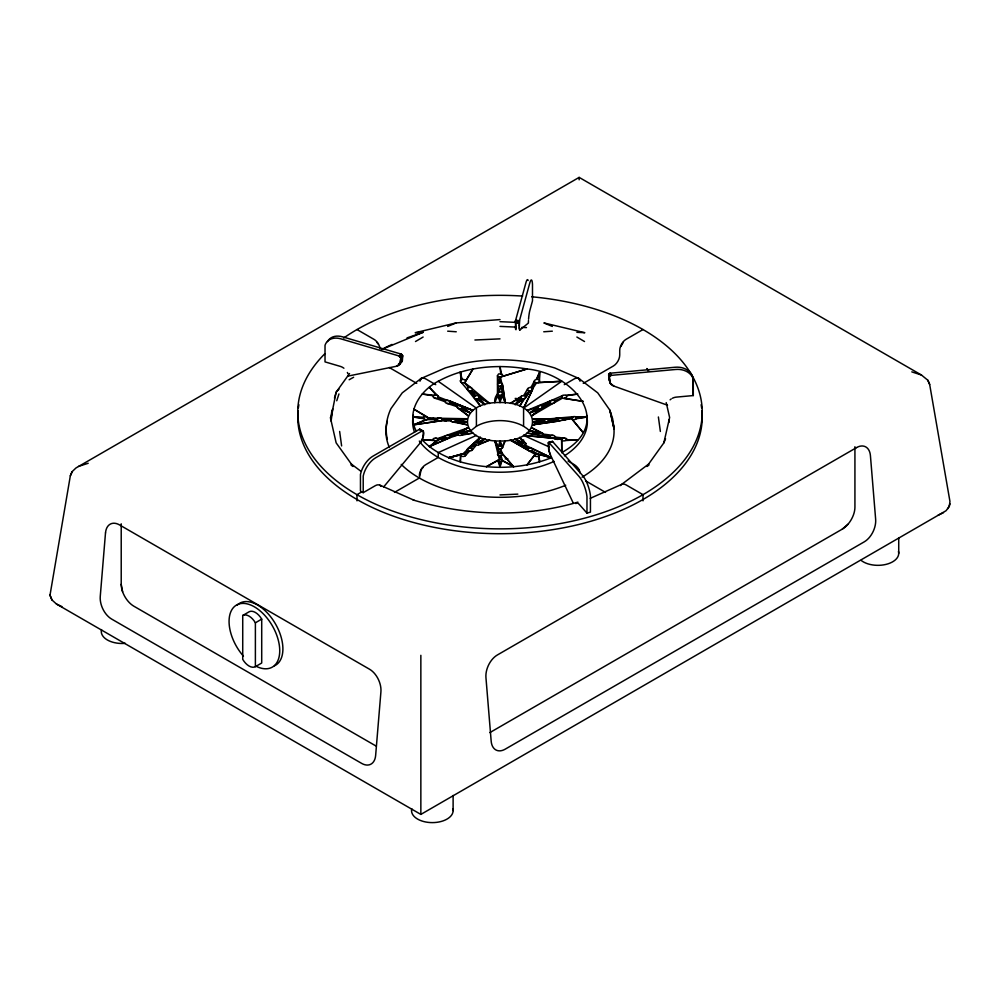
<?xml version="1.0" encoding="UTF-8"?>
<svg xmlns="http://www.w3.org/2000/svg" width="1000" height="1000" viewBox="0 0 1000 1000"><rect width="100%" height="100%" fill="white"/><g stroke="black" fill="none" stroke-linecap="round" stroke-linejoin="round"><path stroke-width="1.5" d="M497.45 375.688L497.463 394A2.612 1.725 0.4 0 0 497.987 394.75L498.95 395.238L500 402.5C543.325 401.763 543.325 441.75 500 441.012C456.675 441.75 456.675 401.763 500 402.5L502.587 393.812L500.913 386.125A2.6 1.725 0 0 0 502.175 385.462L500.5 377.062L498.225 376.625A2.625 1.737 0.2 0 1 497.45 375.688L498.6 373.9L501.775 374.087A2.625 1.737 -0.2 0 1 502.438 374.762L502.55 375.025A2.612 1.737 -0.3 0 1 502.5 375.825L500.5 377.062M498.975 446.312A2.612 1.275 -0.1 0 1 499.963 446.213L500 441.012L502.013 446.688A2.6 1.262 -0.3 0 1 502.537 447.238L502.587 447.612A2.6 1.262 -0.3 0 1 502.188 448.188L501.938 448.338A2.612 1.275 -0.1 0 1 500.95 448.675L500.15 448.762A2.612 1.275 -0.1 0 1 498.925 448.663L498.587 448.562A2.612 1.275 -0.1 0 1 497.725 448.137M416.388 431.238C405.55 411.912 420.812 390.175 438.237 381.275C465.1 366.613 497.175 363.837 526.987 368.975C572.15 373.175 616.388 421.987 561.763 452.6L561.663 440.112A2.612 1.388 -6.3 0 1 561.575 439.487L561.838 439.05A2.6 1.375 -6.6 0 1 562.663 438.488L563.387 438.237A2.625 1.388 -6.3 0 1 564.637 438.088M437.887 420.3A2.6 1.487 7.6 0 1 437.212 419.663L425.625 419.588A2.612 1.487 7.6 0 1 424.475 419.237L423.338 417.987L424.087 416.9A2.637 1.512 7.6 0 1 425.037 416.637L427.375 417.013L428.525 418.3A2.587 1.487 7.9 0 1 428.075 419.162L427.825 419.312A2.625 1.5 7.6 0 1 426.812 419.613L413.725 424.825L440.55 420.838L450.95 420.9A2.612 1.487 7.6 0 0 451.65 421.538M528.562 319.163A8.95 1.137 -84.8 0 1 529.812 310.625L532.487 300.863L532.487 284.262A18.45 2.35 -84.8 0 0 529.7 283.325L519.462 320.65L515.612 320.3L516.062 329.613A8.95 1.137 -84.8 0 1 515.462 328.438L515.575 320.475L525.85 282.975A18.45 2.35 -84.8 0 1 528.138 280.487M528.475 320.525A8.95 1.137 -84.8 0 0 528.413 323.038L519.913 329.963A8.95 1.137 -84.8 0 1 519.312 328.787L519.462 320.65L519.175 326.2M501.775 459.963L501.463 459.837A2.587 1.25 0 0 0 500.025 459.625L500.112 455.462L500.913 455.387A2.6 1.262 -0.2 0 0 501.925 455.05L502.163 454.888A2.6 1.262 -0.2 0 0 502.587 454.325L500.55 448.738M50 595.212L70.338 475.8L72.15 471.637L75.975 467.962L579.15 177.387L921.45 375.025L927.85 380.25L929.663 384.412L949.938 501.388L949.362 506.238L946.075 510.712L420.85 814.412L56.487 604.05L51.95 599.95L50 595.212L51.95 599.95M500.012 452.925L500.15 448.762M498.587 383.05L499.288 377.025C501.75 380.112 494.825 384.312 498.925 386.075A2.6 1.725 0 0 0 500.1 386.238L500.913 386.125M501.075 453.05A2.6 1.262 -0.2 0 0 499 453.038L497.413 447.562L499 446.325M499.087 382.887L499.888 382.775L500.087 377.088M497.987 394.75L494.787 402.738C493.688 394.188 501.325 393.15 500.112 386.238M550.475 455.025A8.95 3.325 73.6 0 1 548.713 449.65L548.688 442.325L578.875 476.25A18.45 6.837 73.6 0 1 586.975 496.525L586.975 513.125L590.438 512.1L590.438 495.513A18.45 6.837 73.6 0 0 582.337 475.225L552.5 441.438L548.35 443.125L548.713 449.65L550.475 455.025L573.138 502.812M534.412 380.9A2.625 1.713 -4.2 0 0 534.5 381.688L534.7 381.938A2.612 1.7 -4.2 0 0 535.812 382.65L536.587 382.788A2.612 1.7 -4.2 0 0 537.8 382.675L538.85 382.225A2.612 1.7 -4.3 0 0 539.487 381.525L539.6 381.262A2.625 1.713 -4.2 0 0 539.525 380.475L539.663 372L536.25 379.5A2.625 1.713 -4.2 0 0 534.688 380.387L531 387.525A2.6 1.7 -4.3 0 0 529.938 387.488L528.575 387.9A2.65 1.725 -3.8 0 0 527.875 388.488L523.713 395.562L521.712 395.988L510.312 403.45L520.725 397.375L521.475 396.138M461.825 453.938L460.375 454.925L460.337 461.875C490.075 470.112 522.575 469.188 551.35 457.738L524.738 444.913L528.888 448.462M105.5 532.888L100.262 596.388A17.95 11.35 65.2 0 0 111.65 619.075L361.737 763.438A17.95 11.35 65.2 0 0 375.65 755.375L380.913 691.9A17.95 11.35 65.2 0 0 369.513 669.212L119.425 524.85A17.95 11.35 65.2 0 0 105.525 532.9M500.025 459.625L497.85 460.175L497.562 461.325A2.625 1.275 0.1 0 0 498.225 461.812L502.15 461.6A2.612 1.262 -0.2 0 0 502.575 461.037L500.913 455.387M610.425 382.088A8.95 7.225 -15.3 0 1 609.45 380.825L608.65 374.787L610.138 373.212L675.062 367.25A18.45 14.875 -15.3 0 1 692.688 376.75L693.288 395.562L676.388 397.113A8.95 7.225 -15.3 0 0 672.375 398.275M667.537 405.225L613.888 386.087L610.062 383.05L609.288 376.775L611.025 375.387L675.675 369.475A18.45 14.875 -15.3 0 1 693.288 378.975L693.288 395.562M435 398.2A2.625 1.613 7 0 0 436.613 398.35L436.987 398.288A2.587 1.6 7.1 0 0 438.15 397.675L438.45 396.962L450.05 401.388A2.625 1.613 7 0 1 450.312 402.375L461.7 406.312A2.625 1.625 6.9 0 1 462.175 407.038L462.088 407.8A2.587 1.6 7.3 0 1 461.15 408.537L458.812 408.587L457.15 407.425A2.612 1.613 6.7 0 1 457.05 406.675L457.3 406.2A2.6 1.6 6.5 0 1 458.088 405.688L458.438 405.575A2.612 1.613 6.7 0 1 459.613 405.475M343.9 368.237A8.95 6.513 41.4 0 0 340.275 366.375L325.025 361.887L325.025 345.288A18.45 13.425 41.4 0 1 340.913 338.862L399.225 356.025L400.8 357.713L400.1 363.85L396.65 366.213L348.25 376.037M396.65 366.213A8.95 6.513 41.4 0 0 400.1 363.85L400.825 357.95L399.225 356.025L401 354.012L402.587 355.95L401.863 361.85A8.95 6.513 41.4 0 1 398.413 364.212L402.413 360.525L402.575 355.712L401.25 354.113L342.688 336.863A18.45 13.425 41.4 0 0 327.488 341.637M537.825 434.462L537.913 433.812A2.575 1.363 -6.7 0 1 538.862 433.038L541.9 432.788A2.612 1.388 -6.2 0 1 542.7 433.225L542.85 433.413A2.612 1.388 -6.2 0 1 542.962 434.05L542.712 434.487A2.612 1.388 -6.2 0 1 541.912 435.05L541.575 435.175A2.587 1.363 -6.2 0 1 540.413 435.412L526.987 433.075L537.825 434.462A2.625 1.388 -6.4 0 0 538.3 435.012L538.875 435.275M501.65 394.988L500.95 395.262L500 402.5L498.263 394.938M331.925 410.238L330.675 419.412L336.15 392.175L349.538 373.525M331.1 421.087L332.762 408.85M457.05 406.675L446.188 403.1A2.625 1.613 7 0 1 445.412 402.463L445.425 401.012A2.625 1.613 7 0 1 446.238 400.487L446.575 400.387M668.9 422.475L669.325 419.412M539.163 380.012L539.663 372L536.85 379.4M476.25 442.587L477.475 442.688A2.587 1.275 3.8 0 1 478.775 443.212L478.8 444.738A2.6 1.288 3.3 0 1 477.875 445.1L477.5 445.163A2.6 1.288 3.3 0 1 476.3 445.163L475.513 445A2.6 1.288 3.3 0 1 474.575 444.575L474.375 444.375A2.6 1.288 3.3 0 1 474.1 444A2.65 1.325 3.7 0 1 474.462 443.1L480.4 437.337L476.25 442.587L474.462 443.113M500.887 462.075L500 467.375L498.55 461.938M460.838 455.812L460.337 461.875C446.2 457.5 432.35 450.838 422.163 439.837L434.188 440.438A2.612 1.388 6.2 0 0 435.275 440.812L446.087 437.713A2.625 1.388 6.3 0 0 447.163 438.075L447.575 438.137A2.6 1.375 6.2 0 0 448.775 438.113L457.987 434.988A2.625 1.375 6.2 0 0 459.087 435.35L459.487 435.4A2.6 1.375 6.2 0 0 460.688 435.375L473.013 433.075L462.15 434.513A2.625 1.375 6.2 0 1 461.35 435.188L461.037 435.3M474.8 398.312A2.562 1.688 4.4 0 0 476.163 398.9L477.375 398.925A2.562 1.688 4.4 0 0 478.425 398.6C481.712 395.375 472.388 391.262 471.225 390.675A2.6 1.7 4.2 0 1 470.062 390.887L469.263 390.812A2.625 1.7 4.4 0 1 467.875 390.2L460.575 381.65A2.6 1.7 4.1 0 1 460.375 380.875M474.087 397.05L474.65 396.1A2.612 1.688 3.9 0 1 477.987 395.825L489.688 403.45L472.337 388.85A2.6 1.7 4.2 0 0 471.775 388.137L464.338 382.587A2.6 1.7 4.1 0 1 462.762 382.788L462.375 382.725A2.625 1.7 4.3 0 1 461 382.113M460.375 380.85L460.438 380.6A2.6 1.7 4.1 0 1 461.737 379.55L462.075 379.45A2.6 1.7 4.1 0 1 463.225 379.412L463.575 379.462A2.637 1.713 3.9 0 1 464.625 379.85L464.925 380.062A2.6 1.7 4.1 0 1 465.487 380.788L465.55 381.325A2.6 1.7 4.1 0 1 464.963 382.262L464.663 382.45M648.888 465.138L646.9 466.488L663.85 442.863L669.625 417.525L666.225 402.612M450.838 420.688L450.825 420.05A2.612 1.487 7.6 0 1 452.062 419.162L467.062 418.75L428.475 418.062M501.275 462L500 467.375L499.288 462.113M462.15 434.513L462.113 433.862A2.562 1.35 6.7 0 0 461.538 433.25L460.887 432.925A2.612 1.375 6.6 0 0 459.188 432.638L449.375 435.825A2.625 1.388 6.3 0 0 447.863 435.387M437.212 419.663L437.1 418.812A2.575 1.475 7.4 0 1 437.575 418.263L437.812 418.125A2.625 1.5 7.6 0 1 438.725 417.837M525.913 443.837L525.862 444.038A2.612 1.312 -3.6 0 1 525.35 444.613M525.913 443.812A2.612 1.288 -3.8 0 0 525.688 443.225L525.25 442.925A2.612 1.288 -3.8 0 0 523.862 442.587L523.038 442.612A2.612 1.288 -3.8 0 0 522.013 442.825L520.95 444.538L528.038 448.888A2.612 1.288 -3.7 0 1 529.938 448.237L530.737 448.237A2.612 1.288 -3.7 0 1 532.137 448.562L551.35 457.738L539.55 454.725L531.575 450.562A2.612 1.312 -3.5 0 1 530.413 450.812L530.013 450.825A2.612 1.312 -3.5 0 1 528.837 450.712L510.312 440.075L520.737 444.15M334.462 398.15L336.15 392.175L338.963 389.2M433.325 439L433.263 439.425A2.612 1.388 6.2 0 0 433.638 440.062M501.737 446.55L500 441.012L498.413 446.5L494.787 440.775L499.35 459.663M394.462 492.388L419.35 478.013L421.213 469.412L423 467.525M620.837 346.55L623.375 342.163M539.55 454.725L539.562 455.337A2.612 1.3 -3.5 0 1 539.025 455.9L538.413 456.2A2.612 1.3 -3.5 0 1 537.25 456.45L536.45 456.45A2.625 1.3 -3.4 0 1 535.375 456.225L535.075 456.1A2.612 1.3 -3.5 0 1 534.487 455.6L535.75 454.087A2.612 1.3 -3.5 0 1 537.225 453.85L537.625 453.862A2.625 1.312 -3.8 0 1 538.713 454.087L551.35 457.738M336.75 400.775L338.963 393.938M573.975 416.625L572.238 417.225A2.625 1.512 -7.8 0 0 571.688 417.75A2.6 1.5 -7.9 0 0 571.475 418.413L573.375 419.625A2.612 1.487 -7.6 0 0 574.562 419.55L574.963 419.45A2.625 1.5 -7.6 0 0 575.975 418.975L576.663 417.837L575.525 416.75A2.612 1.5 -7.6 0 0 574.375 416.6L547.288 419.062L532.938 418.75L544.575 419.837L546.888 419.05M525.438 398.137L524.862 398.55A2.625 1.713 -4.3 0 1 523.75 398.913L519.6 406.188L529.75 390.875A2.6 1.7 -4.3 0 0 531.337 390.637L536.587 382.788M532.638 389.6L532.775 389.062A2.6 1.7 -4.3 0 0 532.487 388.312L532.288 388.088A2.6 1.7 -4.3 0 0 531.35 387.612L531 387.525M502.587 447.612L505.213 440.775L502.013 446.688M446.9 403.387A2.625 1.613 7 0 0 448.512 403.525L449.237 403.363A2.6 1.613 7.2 0 0 450.037 402.85L460.4 405.625M948.05 508.562L950 503.825M663.85 442.863L665.55 438.775M70.338 475.8L72.15 471.637M551.075 438.088L549.95 437.562A2.587 1.375 -6.2 0 1 549.738 436.75L549.963 436.312A2.6 1.375 -6.6 0 1 550.763 435.763L551.487 435.513A2.612 1.388 -6.2 0 1 553.112 435.387L553.812 435.538A2.612 1.388 -6.2 0 1 554.6 435.975L554.75 436.163A2.612 1.388 -6.2 0 1 554.837 436.8L554.575 437.238A2.612 1.388 -6.2 0 1 553.763 437.8L553.425 437.925A2.587 1.375 -6.2 0 1 552.25 438.15L523.587 435.375L549.038 446.863M419.975 381.163L421.213 378.425L445.213 367.975C480.75 357.075 519.25 357.075 554.788 367.975L578.787 378.425L597.737 392.85L609.875 410.2L612.65 418.787L614.05 429.087L609.875 410.2L613.75 427.2M532.275 390.075L523.587 408.15L523.587 426.262L526.987 428.562A33.35 19.262 0 0 1 529.712 431.138M532.487 389.85L523.587 408.15L561.763 381.275L538.175 382.562M544.637 421.712L544.1 421.125A2.562 1.475 -8.1 0 1 544.125 420.425L544.575 419.837L533.35 421.763L546.388 422.088L557.925 420.1A2.6 1.487 -7.8 0 0 558.925 420.725L571.525 418.638M383.625 486.962L420.062 443.1C421.262 441.725 426.45 431.4 422.113 430.962L375.825 457.688A18.45 10.65 -60 0 0 363.212 476.075L363.212 492.663L360.462 491.075L360.462 474.475A18.45 10.65 -60 0 1 373.075 456.087L419.35 429.375L420.625 430.1M525.788 397.663L529.75 390.875L525.913 397.125A2.6 1.688 -3.9 0 0 525.638 396.388L525.413 396.15A2.6 1.688 -3.9 0 0 524.487 395.688L523.713 395.562M465.55 381.325L473.013 368.975L465.55 381.05M437.738 395.737A2.625 1.613 7 0 0 436.725 395.262L436.3 395.188A2.625 1.625 6.8 0 0 435.087 395.138L434.338 395.312A2.625 1.613 7 0 0 433.562 395.8L433.288 396.262A2.625 1.613 7 0 0 433.363 397.013L433.512 397.262M534.45 455.188L526.987 464.9L534.45 455.387M461.775 453.938A2.625 1.3 3.5 0 1 462.962 453.85L468.663 448.312A2.6 1.288 3.7 0 1 470.25 448.263L474.137 443.525M467.238 449.15A2.625 1.3 3.4 0 0 467.312 449.8L467.713 450.188A2.625 1.3 3.4 0 0 468.6 450.625L470.975 450.737A2.625 1.3 3.4 0 0 471.925 450.387L476.287 445.163M520.725 397.375L515.138 404.6L523.75 398.913M399.725 356.238L401.488 354.237M399.95 356.388L401.725 354.387M400.363 356.775L402.125 354.775M400.65 357.238L402.425 355.238M400.75 357.475L402.512 355.475M400.825 357.95L402.587 355.95M547.288 419.062L548.875 419.613L560.638 417.825A2.6 1.5 -7.3 0 1 561.8 417.962L562.112 418.088A2.6 1.5 -7.3 0 1 562.788 418.6L562.95 419.05A2.6 1.5 -7.3 0 1 562.712 419.762L562.513 419.988A2.587 1.487 -7.5 0 1 561.638 420.538M531.375 387.612L535.812 382.65M461.413 456.138L462.512 456.425A2.625 1.3 3.5 0 0 463.725 456.438L464.1 456.375A2.625 1.3 3.5 0 0 465.05 456.025L469.812 450.825M520.85 397.9L515.138 404.6L523.35 398.95M524.487 395.688L529.35 390.825M453.212 419.062L455.9 420.487A2.587 1.475 8.1 0 1 455.737 421.388L455.012 421.875A2.612 1.487 7.6 0 1 453.9 422.088L453.113 422.038A2.612 1.487 7.6 0 1 451.962 421.7L451.637 421.538M552.938 403.438L552.112 403.55A2.587 1.6 -6.9 0 1 550.65 403.275L540.688 408.688L531.725 415.812L552.938 403.438A2.587 1.6 -6.9 0 0 554 402.987L554.513 402.562A2.587 1.6 -6.9 0 0 554.862 401.825L554.85 401.575A2.587 1.6 -6.9 0 0 554.462 400.887L553.913 400.55A2.587 1.6 -6.9 0 0 552.825 400.312L552.425 400.3A2.587 1.6 -6.9 0 0 551.237 400.525L526.987 410.438L537.812 407.525A2.625 1.625 -7 0 1 537.875 406.887A2.625 1.625 -6.7 0 1 538.55 406.1L538.962 405.863M470.288 431.138L476.413 426.262A33.35 19.262 0 0 1 523.587 426.262M528.038 448.888L527.987 450.312M609.45 380.825L608.65 374.787L610.425 373.162L611.025 375.387L609.263 377.013L610.062 383.05A8.95 7.225 -15.3 0 0 613.888 386.087M561.812 440.3L562.288 440.613A2.612 1.388 -6.3 0 0 563.288 440.9L563.7 440.9A2.625 1.388 -6.3 0 0 564.9 440.775L566.712 439.55A2.612 1.388 -6.3 0 0 566.638 438.913L566.487 438.725M468.3 448.4L480.4 437.337L467.612 448.738M489.85 732.6L842.262 529.138L848.012 524.225M479.15 443.6L484.862 438.925L476.65 442.587M436.488 440.9L429.325 446.587L449.45 437.938A2.625 1.388 6.3 0 0 450.262 437.262L450.325 436.838A2.6 1.375 6.6 0 0 449.925 436.2L449.375 435.825M463 453.862L464.188 454.062L468.625 450.625M479 443.4L484.862 438.925L477.475 442.688M475.513 445L470.25 448.263M421.213 378.425L402.262 392.85L390.988 408.575C386.463 418.1 384.888 429.062 387.35 439.387M648.913 463.875L621.587 484.438L590.25 498.325M531.725 415.812L542.65 407.725A2.587 1.6 -6.8 0 0 542.987 406.987L542.975 406.737A2.6 1.6 -6.5 0 0 542.562 406.062L540.513 405.487A2.587 1.6 -6.8 0 0 539.325 405.725M548.35 443.125L549.163 442.587M551.812 442.1L552.625 441.562L548.387 442.713M539.862 408.738L529.712 413.025L537.812 407.525L529.712 413.025L540.688 408.688M542.312 405.875L550.875 400.662M554.275 402.8L562.487 398.113A2.612 1.613 -7 0 0 563.975 398.363L583.075 401.35L563.975 398.363M415.487 341.525L423.125 337.038M457.425 433.113L468.275 427.713L437.512 438.575A2.612 1.388 6.2 0 0 436 438.113M362.212 491.65L357 494.663L357 500.838M643 329.538L626.062 339.325A8.95 5.175 -60 0 0 619.725 350.288L619.725 355.012A8.95 5.175 -60 0 1 613.4 365.988L583.263 383.375M363.212 492.663L375.312 485.675A8.95 5.175 -60 0 1 380.962 486.413M564.275 384.663L574.312 378.875A8.95 5.175 -60 0 1 580.337 380.45M242.725 615.487L249.05 611.825A12.663 7.312 60 0 1 261.712 619.138L261.712 663.012L255.387 666.663A12.663 7.312 60 0 1 242.725 659.35L242.725 615.487A12.663 7.312 60 0 1 255.387 622.8L261.712 619.138M564.388 398.325L564.788 398.25A2.612 1.613 -7 0 0 565.85 397.825L566.138 397.625A2.625 1.625 -6.9 0 0 566.675 396.912L566.737 396.4A2.612 1.613 -7 0 0 566.337 395.712L565.812 395.375A2.612 1.613 -7 0 0 564.7 395.112L564.338 395.112A2.612 1.613 -7 0 0 563.1 395.337L562.087 395.913A2.625 1.625 -7 0 0 561.562 397.125A2.612 1.613 -7 0 0 561.938 397.762L562.188 397.95M558.513 418.45L559.775 417.938L548.875 419.613M497.638 460.35L486.337 466.75L497.425 460.737M531.9 450.425L532.188 450.262A2.612 1.312 -3.5 0 0 532.712 449.688L532.775 449.487A2.612 1.288 -3.7 0 0 532.562 448.875M349.137 379.762L353.625 377.25M943.512 512.65L938.075 515.225M541.663 405.613L550.2 401.1A2.625 1.625 -7 0 0 549.688 402.325A2.6 1.613 -7.2 0 0 550.075 402.962L550.625 403.3M458.663 432.675L468.275 427.713M384.087 348.15L392.038 344.412M78.55 466.413L88.2 463.263M476.413 435.375L438.237 452.6L438.237 457.438L425.688 464.688A8.95 5.175 -60 0 0 419.35 475.65M462.2 434.087L470.288 430.5L459.188 432.638M551.225 400.525L562.775 395.475M448.775 438.113L429.325 446.587L437.837 440.55A2.625 1.388 6.3 0 0 438.387 440.012L438.438 439.812A2.587 1.363 6.5 0 0 438.05 438.95L437.812 438.75M478.8 444.738L489.688 440.075L479.275 444M426.025 419.625L413.725 424.825L440.55 420.838A2.625 1.5 7.6 0 0 441.562 420.538L442.013 420.188A2.6 1.487 7.9 0 0 442.238 419.513L442.075 419.038A2.6 1.487 7.9 0 0 441.075 418.212L439.925 417.875M447.675 326.438L456.1 322.925L500 319.587M554.462 400.887L561.95 397.775M381.7 349.462L423.125 332.312L415.188 332.713L456.1 322.925M462.113 433.862L470.288 430.5L460.887 432.925M542.562 406.062L550.075 402.962M551.087 421.125L547.188 421.987M407.025 337.912L423.125 332.312M501.613 376.712L526.987 368.975L501.9 376.538M548.438 442.562L552.375 441.35M461.125 454.162L448.65 457.738L460.375 454.925M460.763 454.375L448.65 457.738L460.5 454.625M475.763 395.625L471.225 390.675M467.45 389.75A2.625 1.7 4.4 0 1 467.225 388.95L467.287 388.688A2.6 1.7 4.2 0 1 468.587 387.625L468.925 387.537A2.6 1.7 4.2 0 1 471.163 387.775L471.475 387.925M544.913 421.85L532.938 424.775L560.075 420.863M577.913 502.125C524.288 517.9 466.438 515.962 413.1 499.975L414.025 500.213L379.837 485.075M541.763 422.062L544.788 421.362M547.825 420.662L550.85 419.963M553.875 419.263L558.112 418.325M554.35 420.375L558.688 419.387M438.05 438.95L445.788 437.537M449.925 436.2L457.987 434.988M500.95 395.262L500.55 395.337A2.587 1.725 0 0 1 498.95 395.238M546.788 422.05L532.938 424.775L559.675 420.85M541.925 422.837L544.975 422.262M576.225 418.775L587.35 416.938L576.337 417.188M566.35 395.712L577.837 394.038L565.812 395.375M576.575 418.312L587.35 416.938L576.512 417.388M544.125 420.425L533.35 421.763L544.212 421.337M562.95 419.05L571.475 418.413M455.087 419.6L467.062 418.75M547.95 421.75A2.6 1.5 -7.2 0 0 548.812 421.2L549.012 420.962A2.6 1.5 -7.2 0 0 549.225 420.262L557.762 419.65A2.6 1.487 -7.8 0 1 557.962 418.975A2.625 1.512 -7.8 0 1 558.513 418.45M543.75 331.775L552.325 331.175M446.8 435.4L447.887 435.4M537.8 382.675L561.763 381.275M565.638 440.525L577.837 439.837L566.225 440.175M474.913 340.012L500 338.862M500 494.938L517.837 494.125M442.075 419.038L452.812 419.05M455.3 421.75L466.65 421.763L455.363 419.8M423.663 418.65L412.65 416.938L423.65 417.2M499.988 446.238L501.05 446.337M455.737 421.388L466.65 421.763L455.788 420.238M545.575 419.3L532.938 418.75L544.8 419.675M500 321.662L515.575 322.362M500 326.388L515.575 327.088M521.812 327.375L526.487 327.587M576.875 332.312L584.812 332.713L543.9 322.925L552.325 326.438M422.163 439.837L434.188 440.438M436.025 438.137L435.462 438.1A2.625 1.388 6.3 0 0 433.288 438.975M447.675 331.175L456.25 331.775M428.525 418.3L437.05 419.012M442.238 419.513L450.775 420.25M515.525 320.688L519.375 321.037M515.487 320.925L519.338 321.275M515.413 321.45L519.263 321.8M515.363 322.013L519.212 322.362M515.35 322.287L519.2 322.638M515.337 322.788L519.175 323.137M523.587 435.375L550.737 438M412.65 416.938L423.338 417.987M554.95 439.113L557.888 439.412A2.6 1.5 0 0 1 558.513 438.825M434.338 395.312L422.163 394.038L433.55 395.812M439.762 420.85L439.363 420.812A2.6 1.487 7.6 0 1 438.212 420.475L437.887 420.3M554.725 437.025L565.7 438.275A2.612 1.388 -6.3 0 1 566.487 438.725M537.487 379.4L538.587 379.663M542.95 434.05L553.1 435.387M539.6 435.412L549.7 436.75M551.438 438.15L561.587 439.475M515.188 398.387L521.263 399.487M516.525 398.587L521.125 399.438M453.113 422.038L467.062 424.775L455.012 421.875M911.8 371.875L921.45 375.025M435.05 419.925L437.938 420.588M539.587 432.775L529.712 430.5L537.788 434.25M448.562 400.45L447.75 400.312A2.625 1.613 7 0 0 446.6 400.375M554.575 437.238L561.838 439.05M542.712 434.487L549.963 436.312M501.075 453.038L501.763 453.263M538.862 433.038L529.712 430.5L537.913 433.812M522.038 445.075L510.312 440.075L527.663 449.963M450.2 402.638L459.588 405.487M462.175 407.038L473.013 410.438L449.263 400.737M539.113 408.612L538.462 408.35A2.562 1.587 -7.3 0 1 537.888 407.738M445.138 401.712L434.3 397.912M461.125 405.913L473.013 410.438L449.837 401.138M61.925 606.613L56.487 604.05M460.425 408.713L470.288 413.025L462.212 407.3M441.95 419.338L446.2 421.25M438.15 397.675L445.425 401.012M450.037 402.85L457.3 406.2M460.788 408.638L470.288 413.025L462.088 407.8M520.788 443.7L515.138 438.925L523.038 442.612M541.9 432.788L531.725 427.713L540.388 432.65M502.6 460.838L513.663 466.75L502.438 453.75A2.625 1.275 0.1 0 0 501.812 453.263M528.525 450.6L535.2 454.325M520.938 443.475L515.138 438.925L522.013 442.825M357 329.538L373.938 339.325A8.95 5.175 60 0 1 377.663 342.863L378.413 344.05A8.95 5.175 60 0 1 379.963 347.85L380.175 348.975M435.725 384.663L425.688 378.875A8.95 5.175 60 0 0 419.663 380.45M568.038 461.062L574.312 464.688A8.95 5.175 60 0 1 580.337 473.212M389.225 367.5L416.737 383.375M585.887 481.037L605.538 492.388M419.925 429.2L423.237 431.112M419.75 429.225L423.312 431.275M419.35 429.375L423.375 431.7L422.8 438.137A8.95 5.175 -60 0 1 420.062 443.1M375.85 745.925L133.875 606.213A17.913 10.337 60 0 1 121.213 584.288L121.213 523.812M576.875 337.038L584.513 341.525M427.013 416.863L413.725 409.05L426.225 416.662M479.263 397.175L489.688 403.45M464.45 431.575L467 433.15L464.562 431.35M515.138 438.925L521.475 443.05M351.112 465.138L353.1 466.488L336.15 442.863L330.375 417.525M438.237 381.275L476.413 408.15L476.413 426.262M476.962 398.963L484.862 404.6L479.225 397.713M457.788 408.113L468.275 415.812L459.625 408.725M351.087 463.875L361.025 471.35M477.375 398.925L484.862 404.6L478.95 398.188M531.575 450.562L535.75 454.087M476.15 398.9L480.4 406.188L467.875 390.2L474.65 396.1M467.875 390.2L474.425 396.312M525.487 443.075L519.6 437.337L523.85 442.6M521 398.137L521.225 398.35A2.587 1.688 -4.4 0 0 522.525 398.913M577 467.525L578.787 469.412M376.625 342.163L378.413 344.05M436.3 395.188L429.325 387.3L438.188 396.213M586.975 513.125L579.2 504.325A8.95 3.325 73.6 0 0 575.913 503.612M502.6 454.137L513.663 466.75L502.438 460.45A2.625 1.275 0.1 0 0 501.838 459.963M464.338 382.587L468.587 387.625M572.038 419.237L583.075 432.525L572.3 419.375M648.688 371.037L646.9 368.55L648.487 371.15M502.438 383.888L502.25 383.638A2.6 1.725 0 0 0 501.438 383.075L501.075 382.925A2.6 1.725 0 0 0 499.888 382.775M497.413 447.562L494.787 440.775L498.162 446.6M519.913 329.963L519.212 327.65M494.787 440.775L497.812 446.812M502.537 393.275L502.238 392.762A2.587 1.725 0 0 0 501.413 392.212L501.05 392.062A2.587 1.725 0 0 0 499.862 391.938M578.787 378.425L580.025 381.163M927.85 380.25L929.663 384.412M501.938 394.8L505.213 402.738L502.587 384.688M502.587 393.55L505.213 402.738L502.512 384.95M472.337 388.85L472.413 389.387A2.6 1.7 4.2 0 1 471.838 390.337M609.875 373.288L610.487 375.513M609.612 373.4L610.225 375.625M609.175 373.713L609.775 375.925M608.85 374.113L609.45 376.325M608.737 374.338L609.35 376.55M608.65 374.787L609.263 377.013M499.45 391.962L497.738 385.35L498.162 392.425M497.45 454.438L498.162 453.3A2.625 1.275 0.1 0 1 499.012 453.025M460.975 379.913L460.337 372L462.075 379.45M538.413 456.2L539.663 461.875L539.025 455.9M501.45 373.925L500 366.512L500.712 373.7M121.213 584.288L122.587 591.725M460.337 372L461.725 379.538M658.388 416.975L660.362 431.45M339.637 431.45L341.613 445.938M500 441.012L500.65 446.275M457.025 433.988L457.013 433.762A2.625 1.375 6.2 0 1 457.4 433.113M561.663 440.112L561.763 452.6M898.725 538.2L898.725 553.337M854.925 446.737L854.925 507.2A17.913 10.337 -60 0 1 842.262 529.138M643 500.838L643 494.663L626.062 484.888A8.95 5.175 60 0 0 620.413 485.613M579.15 177.387L579.15 179.812M523.587 439.913L523.587 442.925M453.113 795.475L453.113 810.6M420.85 655.312L420.85 814.412M255.387 622.8L255.387 666.663M347.375 372.463A8.95 6.513 41.4 0 1 347.863 373.663M670.125 399.825A8.95 7.225 -15.3 0 1 671.188 398.988M898.462 551.45A20.787 12 0 0 1 885.888 564.425A20.787 12 0 0 1 861.112 560.388M237.325 605.013A35.812 20.675 60 0 1 274.7 622.612A35.812 20.675 60 0 1 274.45 665.812M701.963 410.825A202.237 116.762 0 0 1 500 533.7A202.237 116.762 0 0 1 298.038 410.825M298.387 407.775A202.237 116.762 0 0 1 298.875 404.725M701.125 404.725A202.237 116.762 0 0 1 701.612 407.775M243.425 656.112A35.812 20.675 60 0 1 236.863 604.862A35.812 20.675 60 0 1 277.663 637.95A35.812 20.675 60 0 1 255.65 666.025M452.85 808.725A20.787 12 0 0 1 432.325 822.613A20.787 12 0 0 1 411.788 808.725M125.312 643.337A20.787 12 0 0 1 101.538 629.6M507.788 458.612A33.35 19.262 0 0 1 505.213 458.9M531.638 296.775A202.237 116.762 0 0 1 694.4 444.288A202.237 116.762 0 0 1 420.988 519.587A202.237 116.762 0 0 1 324.85 353.725M343.663 338.038A202.237 116.762 0 0 1 522.65 296.075M586.6 415.188A87.35 50.438 0 0 1 564.475 455.8M554.075 461.388A87.35 50.438 0 0 1 419.3 441.075M414.55 432.262A87.35 50.438 0 0 1 413.4 415.188M612.65 421.15A114.05 65.85 0 0 1 582.038 477.2M565.712 485.275A114.05 65.85 0 0 1 401.225 464.375M389.4 447.537A114.05 65.85 0 0 1 387.35 421.15M437.375 419.712A2.6 1.5 0 0 1 434.162 419.637A2.6 1.5 0 0 1 433.537 417.812M441.488 438.825A2.6 1.5 0 0 1 442.113 439.412M434.3 397.912A2.625 1.613 7 0 1 433.512 397.262M438.2 396.188A2.625 1.613 7 0 1 438.475 396.95M457.425 434.613A2.625 1.375 6.2 0 1 457.013 433.975M445.525 437.337A2.625 1.388 6.3 0 1 445.125 436.688L445.2 436.275A2.625 1.388 6.3 0 1 445.875 435.637M524.725 444.925A2.612 1.312 -3.6 0 1 523.587 445.175L523.188 445.2A2.612 1.312 -3.6 0 1 522.013 445.087M500.1 455.462A2.6 1.262 -0.2 0 1 498.913 455.363L498.562 455.25A2.6 1.262 -0.2 0 1 497.725 454.837M472.287 450.05A2.625 1.3 3.4 0 0 472.3 449.25L471.938 448.862A2.625 1.3 3.4 0 0 471 448.425M465.425 455.688A2.625 1.3 3.5 0 0 465.45 454.888L465.3 454.7A2.625 1.3 3.5 0 0 464.162 454.062M528.962 390.737A2.6 1.7 -4.3 0 1 528.05 390.25L527.7 389.787A2.6 1.7 -4.3 0 1 527.7 388.75M474.375 397.863A2.562 1.688 4.4 0 1 474.15 397.075M502.475 396.65A2.6 1.5 0 0 1 502.475 397.575M497.525 397.575A2.6 1.5 0 0 1 497.525 396.65M566.462 417.812A2.6 1.5 0 0 1 565.837 419.637A2.6 1.5 0 0 1 562.625 419.712M549.675 422.463A2.6 1.5 0 0 1 550.425 421.4M856.488 447.638L497.325 655A17.95 11.35 -65.2 0 0 485.95 677.65L491.175 741.15A17.95 11.35 -65.2 0 0 505.1 749.225L864.262 541.838A17.95 11.35 -65.2 0 0 875.638 519.188L870.425 455.675A17.95 11.35 -65.2 0 0 856.488 447.612"/></g></svg>
